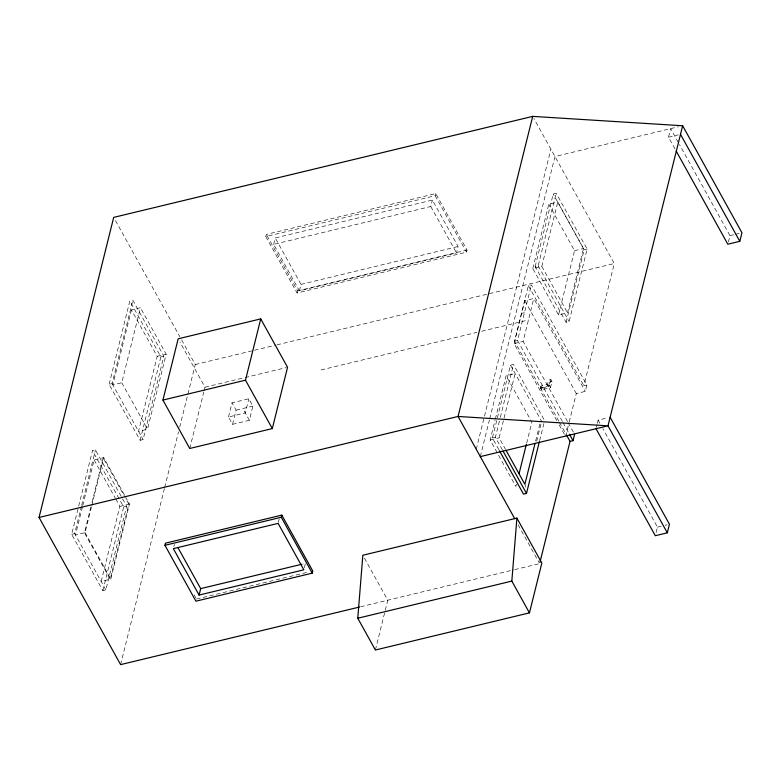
<?xml version="1.0" encoding="UTF-8"?>
<svg xmlns="http://www.w3.org/2000/svg" width="781" height="781" viewBox="0 0 781 781"><rect width="100%" height="100%" fill="white"/><g stroke="black" fill="none" stroke-linecap="round" stroke-linejoin="round"><path stroke-width="0.59" stroke-dasharray="3.9 2.93" d="M122.549 498.815L126.668 506.244L105.855 589.909L102.858 590.631L71.657 534.35L78.403 507.25M78.696 506.068L92.47 450.686L95.467 449.963L121.953 497.751M109.106 384.33L129.841 300.939L132.838 300.216L163.864 356.185L143.128 439.576L140.131 440.299L109.106 384.33L112.103 383.608L132.838 300.216M105.855 589.909L74.654 533.628L81.4 506.527M81.693 505.346L95.467 449.963M82.464 506.82L75.464 534.946L85.051 532.642L91.465 506.849M82.747 505.649L94.12 459.931L103.717 457.617L125.36 496.667M131.442 309.891L112.786 384.906L121.777 382.739L140.434 307.724L131.442 309.891L157.186 356.331L138.53 431.346L147.521 429.179L166.177 354.164L140.434 307.724M90.869 506.996L84.455 532.779L110.199 579.219L128.855 504.204L125.35 497.868M92.031 502.3L103.112 457.764L124.765 496.814M91.758 505.678L103.717 457.617M115.773 498.981L119.864 506.371L101.208 581.386L110.795 579.082L129.461 504.057L125.946 497.722M102.858 590.631L123.671 506.967L92.47 450.686M140.131 440.299L160.866 356.907L129.841 300.939M120.616 664.621L164.4 488.584M164.693 487.403L178.507 431.883M179.679 427.158L195.26 364.542L180.479 337.88M189.754 448.479L203.821 391.916M204.114 390.734L204.993 387.2L179.913 341.961M173.88 546.485L174.417 544.337M265.804 236.565L266.341 234.417L435.739 193.581L467.028 250.027L466.491 252.175L297.092 293.012L265.804 236.565L435.202 195.728L435.739 193.581M228.501 416.995L232.025 402.83L248.807 398.779L252.868 406.11L249.344 420.285L232.562 424.327L228.501 416.995L245.283 412.944L248.807 398.779M273.643 244.385L275.244 237.941L432.381 200.063L458.115 246.503L456.514 252.946L299.387 290.825L273.643 244.385L430.77 206.506L432.381 200.063M232.562 424.327L236.087 410.162L232.025 402.83M297.092 293.012L297.629 290.864L266.341 234.417M299.387 290.825L300.988 284.382L275.244 237.941M278.368 522.304L279.168 519.082M304.375 567.67L305.449 563.374L303.087 563.95M375.388 650.017L387.776 600.218L362.843 555.242M476.254 449.28L550.898 149.2M480.315 456.612L489.423 419.983M489.716 418.801L554.959 156.532L678.279 126.795M558.815 421.144L514.533 341.268L528.376 285.641L531.373 284.919L586.863 385.033L585.281 391.379L576.29 393.546L568.783 423.712M497.165 452.687L490.136 440.025L495.086 420.158M495.369 418.987L506.127 375.739L515.118 373.572L499.127 437.858L505.571 449.465M556.833 420.647L514.123 343.591L524.803 300.665L533.794 298.498L585.281 391.379M532.798 268.518L548.789 204.231L557.78 202.064L583.524 248.504L567.533 312.79L558.542 314.958L532.798 268.518L541.789 266.35L557.78 202.064M498.844 449.641L492.381 437.985L510.491 365.176L513.498 364.454L544.611 420.608M535.18 266.506L553.212 194L556.209 193.278L587.146 249.08L569.105 321.587L566.108 322.309L535.18 266.506L538.177 265.784L556.209 193.278M562.398 421.486L517.53 340.545L531.373 284.919M502.427 449.983L495.379 437.262L500.055 418.479M500.348 417.298L513.498 364.454M567.582 421.642L523.114 341.424L533.794 298.498M516.466 484.132L515.88 486.465L497.741 453.751M526.638 443.217L531.871 422.179L506.127 375.739M540.432 387.786L540.852 386.078L547.452 384.486L548.516 380.191L550.917 379.615L552.001 381.567L550.507 387.581L541.516 389.748L540.432 387.786L549.424 385.619L550.917 379.615M558.542 314.958L574.533 250.672L548.789 204.231M541.516 389.748L541.936 388.03L540.852 386.078M541.936 388.03L548.535 386.439L549.599 382.143L548.516 380.191M535.629 441.05L540.286 422.345M566.108 322.309L584.149 249.803L553.212 194M525.262 487.09L525.847 484.737M536.654 441.294L541.331 422.501M539.651 440.572L544.328 421.779M565.61 436.481L568.5 424.874M586.863 385.033L583.866 385.755L614.266 263.529L533.882 118.497M596.274 427.646L597.074 424.425M597.338 423.351L598.139 420.129L607.95 417.767M674.979 148.878L668.516 137.222L670.654 128.64L678.874 143.47M656.118 532.496L657.456 527.126L602.844 428.613M728.361 242.071L729.962 235.637L679.46 144.524M668.516 137.222L678.328 134.859M300.988 284.382L458.115 246.503M297.629 290.864L467.028 250.027M574.533 250.672L583.524 248.504M584.149 249.803L587.146 249.08M157.186 356.331L166.177 354.164M160.866 356.907L163.864 356.185M195.26 364.542L253.259 350.562M254.44 350.269L275.752 345.134M276.933 344.851L614.266 263.529M729.962 235.637L734.325 234.583M735.409 234.32L739.773 233.275M204.993 387.2L243.916 377.819M245.097 377.535L286.373 367.587M521.454 313.454L524.451 312.732M321.05 369.96L476.947 332.374M481.672 331.242L528.454 319.966M514.533 341.268L517.53 340.545M236.087 410.162L252.868 406.11M514.123 343.591L523.114 341.424M549.599 382.143L552.001 381.567M119.864 506.371L129.461 504.057M123.671 506.967L126.668 506.244M71.657 534.35L74.654 533.628M492.381 437.985L495.379 437.262M490.136 440.025L499.127 437.858M196.451 599.037L309.256 571.848M657.456 527.126L663.996 525.554M665.08 525.291L667.257 524.764M360.588 606.769L513.527 569.896M514.708 569.613L539.622 563.609M541.789 266.35L567.533 312.79M538.177 265.784L569.105 321.587M528.376 285.641L583.866 385.755M598.139 420.129L599.906 423.312M524.803 300.665L576.29 393.546M549.424 385.619L550.507 387.581M547.452 384.486L548.535 386.439M568.168 422.697L573.43 432.196M562.994 422.55L568.89 433.201M435.202 195.728L466.491 252.175M559.401 422.209L565.893 433.924M559.176 424.864L564.438 434.363M430.77 206.506L456.514 252.946M510.491 365.176L541.614 421.33M518.174 524.91L539.046 562.564M244.199 410.991L249.344 420.285M115.471 220.593L179.894 336.816M121.777 382.739L147.521 429.179M112.103 383.608L143.128 439.576M194.118 594.819L195.865 597.982M94.12 459.931L115.188 497.927M85.051 532.642L110.795 579.082"/><path stroke-width="1.17" d="M357.776 618.24L362.843 555.242L516.905 518.096L541.829 563.072L529.45 612.87L375.388 650.017L357.776 618.24L511.828 581.093L516.905 518.096M359.406 607.052L120.616 664.621L39.05 517.471L113.694 217.391L532.701 116.379L682.643 125.751L741.95 232.748L739.812 241.329L727.824 244.219L676.151 150.997M162.926 400.077L178.166 338.808L260.727 318.902L287.554 367.304L272.315 428.574L189.754 448.479L162.926 400.077L245.488 380.171L260.727 318.902M164.947 545.304L165.474 543.156L281.804 515.118L312.781 570.999L312.244 573.147L195.924 601.185L164.947 545.304L281.267 517.266L281.804 515.118M199.087 595.073L173.343 548.633L278.104 523.377L303.838 569.818L199.087 595.073L200.688 588.63L177.873 547.471M532.701 116.379L458.056 416.458L514.699 518.633M519.082 473.608L526.345 444.389M535.053 443.393L524.871 484.298L506.156 450.52M499.43 450.705L523.504 494.139L526.501 493.416L539.359 441.743M539.915 562.427L570.032 441.382L566.489 434.988M570.032 441.382L573.029 440.66L574.601 434.304M682.643 125.751L607.999 425.83L667.306 532.827L655.318 535.717L596.01 428.72M667.306 532.827L669.444 524.236L610.127 417.239M39.05 517.471L458.056 416.458L607.999 425.83L480.315 456.612M200.688 588.63L301.915 564.233M680.505 134.332L739.812 241.329M569.486 434.265L573.029 440.66M503.013 451.037L526.501 493.416M511.828 581.093L529.45 612.87M245.488 380.171L272.315 428.574M281.267 517.266L312.244 573.147"/></g></svg>
